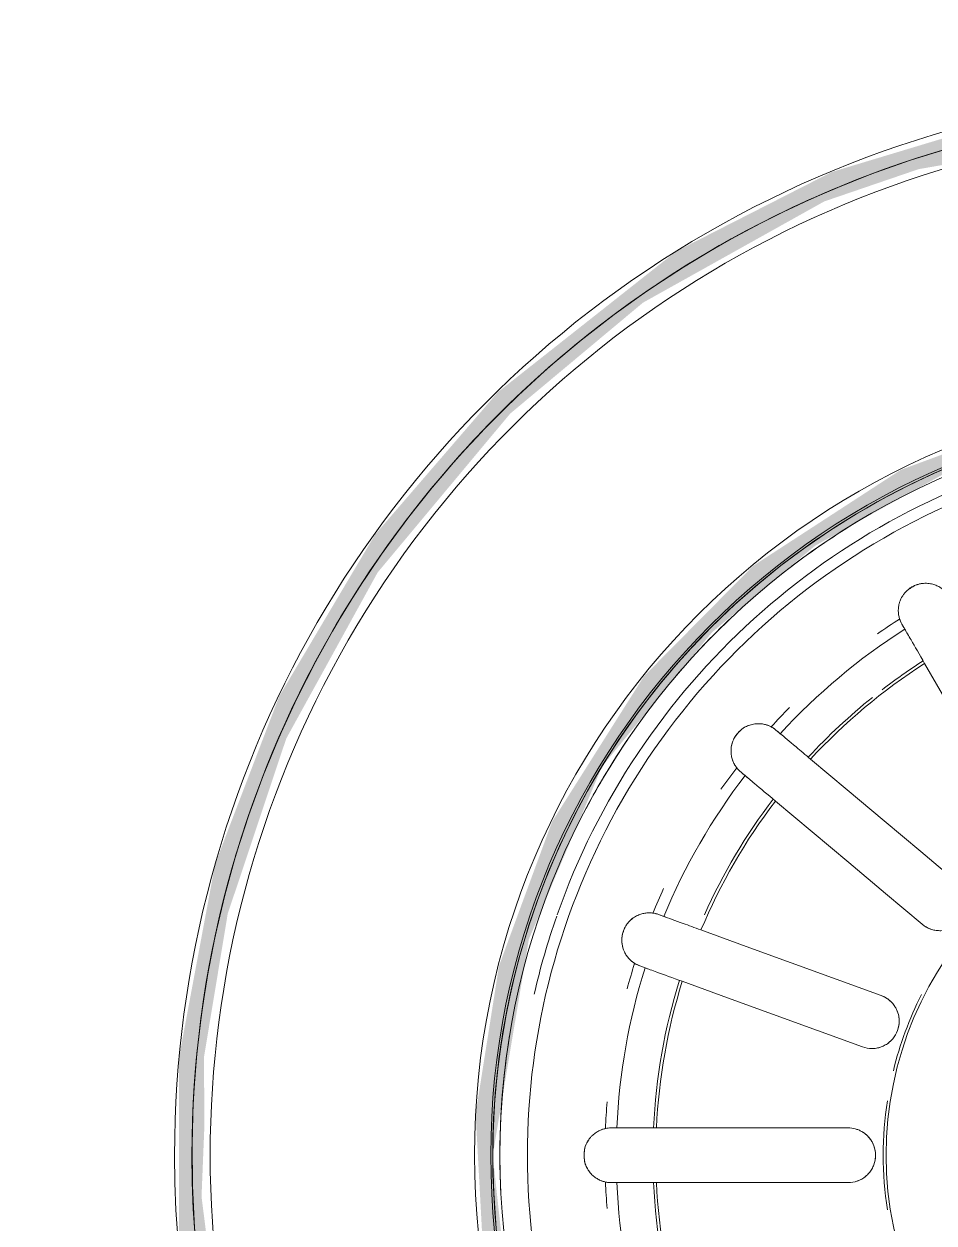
# Model space of a CAD drawing. Header units: millimetres. Extents: x -11245 to 9283, y -22520 to -3800.
# Drawn here: x -7603.3 to -7553.4, y -14971.4 to -14905.7 of the extents above; entities that cross this region are included whole.
import ezdxf

# ---------------------------------------------------------------- set-up
doc = ezdxf.new("R2010")
doc.units = ezdxf.units.MM
for name, color, linetype, lineweight in [('A-FLOR-PATT', 8, 'Continuous', 25), ('A-GENM', 13, 'Continuous', 9), ('G-IMPT', 8, 'Continuous', 9)]:
    doc.layers.add(name, color=color, linetype=linetype, lineweight=lineweight)

# ---------------------------------------------------------------- blocks, each defined once
blk = doc.blocks.new('CRT_MGN_COZ_Fogão a lenha completo - CRT_MGN_COZ_Fogão a lenha completo-5005769-PAGINAÇÃO DE PISO TÉRREO')
at = {"layer": 'G-IMPT', "flags": 128}
for points in [[(2977.186, -42.11), (2976.506, -39.912), (2975.739, -37.744), (2974.886, -35.608), (2973.948, -33.508), (2972.927, -31.448), (2971.825, -29.429), (2970.642, -27.457), (2969.382, -25.533), (2968.046, -23.661), (2966.635, -21.844), (2965.154, -20.085), (2963.603, -18.387), (2961.986, -16.752), (2960.304, -15.183), (2958.561, -13.683), (2956.76, -12.253), (2954.902, -10.896), (2952.992, -9.615), (2951.033, -8.412), (2949.026, -7.287), (2946.977, -6.244), (2944.887, -5.284), (2942.761, -4.408), (2940.601, -3.617), (2938.411, -2.914), (2936.195, -2.299), (2933.956, -1.773), (2931.698, -1.337), (2929.424, -0.991), (2927.139, -0.737), (2924.845, -0.574), (2922.546, -0.503), (2920.246, -0.525), (2917.949, -0.638)], [(2918.207, -17.169), (2919.843, -17.053), (2921.482, -17.002), (2923.122, -17.017), (2924.76, -17.098), (2926.393, -17.244), (2928.02, -17.456), (2929.636, -17.732), (2931.24, -18.072), (2932.83, -18.477), (2934.401, -18.944), (2935.953, -19.475), (2937.483, -20.066), (2938.987, -20.719), (2940.464, -21.431), (2941.912, -22.202), (2943.327, -23.029), (2944.709, -23.913), (2946.054, -24.852), (2947.36, -25.843), (2948.625, -26.886), (2949.848, -27.979), (2951.026, -29.119), (2952.158, -30.306), (2953.241, -31.537), (2954.275, -32.811), (2955.256, -34.124), (2956.184, -35.476), (2957.057, -36.864), (2957.875, -38.286), (2958.634, -39.74), (2959.335, -41.222)], [(2920.425, -23.5), (2920.425, -23.655), (2920.425, -23.809)], [(2923.425, -23.809), (2923.425, -23.655), (2923.425, -23.5)], [(2932.209, -25.358), (2932.262, -25.213), (2932.315, -25.068)], [(2920.425, -36.5), (2920.425, -33.87), (2920.425, -31.24), (2920.425, -28.61), (2920.425, -25.981)], [(2923.425, -25.981), (2923.425, -28.61), (2923.425, -31.24), (2923.425, -33.87), (2923.425, -36.5)], [(2935.134, -26.094), (2935.081, -26.239), (2935.028, -26.384)], [(2927.869, -37.284), (2928.768, -34.812), (2929.668, -32.341), (2930.567, -29.87), (2931.467, -27.399)], [(2934.286, -28.425), (2933.386, -30.896), (2932.487, -33.367), (2931.587, -35.838), (2930.688, -38.31)], [(2942.753, -30.844), (2942.853, -30.726), (2942.952, -30.607)], [(2934.596, -40.566), (2936.286, -38.551), (2937.977, -36.537), (2939.667, -34.522), (2941.358, -32.508)], [(2945.25, -32.536), (2945.151, -32.654), (2945.051, -32.773)], [(2943.656, -34.436), (2941.965, -36.45), (2940.275, -38.465), (2938.584, -40.48), (2936.894, -42.494)], [(2950.785, -39.606), (2950.919, -39.528), (2951.053, -39.451)], [(2939.795, -45.951), (2942.072, -44.636), (2944.35, -43.321), (2946.627, -42.006), (2948.905, -40.691)]]:
    blk.add_lwpolyline(points, dxfattribs=at)
at = {"layer": 'G-IMPT'}
for radius, start, end in [(58.454, 90, 270), (58.454, 270, 90), (57.5, 90, 270), (57.5, 360, 180), (57.5, 270, 90), (56.5, 360, 180), (42, 0, 180), (41.108, 0, 180), (41, 90, 180), (41, 90, 270), (41, 270, 90), (41, 0, 90), (40.608, 0, 180), (40.608, 80.68966, 93.10345), (39.099, 360, 180), (39.72, 70.71429, 77.14286), (39.72, 13.77884, 70.60937), (40.608, 55.86207, 62.06897), (34.845, 92.41258, 94.81865), (34.845, 85.18109, 87.58742), (34.223, 92.51205, 107.48795), (34.223, 72.51205, 87.48795), (34.845, 72.41258, 74.81865), (32.216, 92.66873, 107.33127), (32.054, 92.68216, 107.31784), (32.216, 72.66873, 87.33127), (32.054, 72.68216, 87.31784), (34.845, 65.18109, 67.58742), (34.223, 52.51205, 67.48795), (40.608, 43.44828, 49.65517), (32.054, 52.68216, 67.31784), (32.216, 52.66873, 65.81864), (34.845, 52.41258, 54.81865), (34.223, 32.51205, 47.48795), (34.845, 45.18109, 47.58742), (40.608, 31.03448, 37.24138), (32.054, 32.68216, 47.31784), (32.216, 38.76165, 47.33127), (34.845, 32.41258, 34.81865), (19.418, 0, 180), (19.579, 81.22487, 98.77513), (32.216, 32.66873, 37.55624), (19.579, 63.24426, 76.29568)]:
    blk.add_arc((2921.925, -58), radius, start, end, dxfattribs=at)
for points, knots in [([(2923.425, -23.5), (2923.426, -23.369), (2923.399, -23.174), (2923.323, -22.946), (2923.263, -22.816), (2923.208, -22.721), (2923.145, -22.626), (2923.075, -22.53), (2922.986, -22.43), (2922.884, -22.345), (2922.764, -22.258), (2922.643, -22.178), (2922.494, -22.103), (2922.333, -22.051), (2922.141, -22.024), (2921.924, -22.014), (2921.706, -22.024), (2921.515, -22.052), (2921.354, -22.104), (2921.206, -22.179), (2921.074, -22.266), (2920.957, -22.352), (2920.857, -22.438), (2920.775, -22.531), (2920.705, -22.626), (2920.642, -22.721), (2920.587, -22.816), (2920.527, -22.946), (2920.451, -23.174), (2920.424, -23.369), (2920.425, -23.5)], [-1, -1, -1, -1, -0.888889, -0.833333, -0.805556, -0.777778, -0.75, -0.722222, -0.694444, -0.659722, -0.638889, -0.611111, -0.583333, -0.555556, -0.527778, -0.5, -0.472222, -0.444444, -0.416667, -0.388889, -0.361111, -0.333333, -0.305556, -0.277778, -0.25, -0.222222, -0.194444, -0.166667, -0.111111, 0, 0, 0, 0]), ([(2920.425, -23.809), (2920.425, -23.986), (2920.425, -24.566), (2920.425, -25.423), (2920.425, -25.981)], [0, 0, 0, 0, 0.4, 1, 1, 1, 1]), ([(2923.425, -25.981), (2923.425, -25.609), (2923.425, -24.73), (2923.425, -24.074), (2923.425, -23.809)], [0, 0, 0, 0, 0.4, 1, 1, 1, 1]), ([(2932.315, -25.068), (2932.337, -25.008), (2932.389, -24.889), (2932.476, -24.744), (2932.559, -24.635), (2932.626, -24.557), (2932.701, -24.482), (2932.785, -24.409), (2932.877, -24.341), (2932.975, -24.28), (2933.093, -24.218), (2933.219, -24.166), (2933.359, -24.124), (2933.497, -24.095), (2933.661, -24.079), (2933.834, -24.081), (2934.03, -24.107), (2934.238, -24.166), (2934.436, -24.254), (2934.603, -24.36), (2934.737, -24.47), (2934.853, -24.588), (2934.949, -24.709), (2935.027, -24.832), (2935.089, -24.952), (2935.135, -25.066), (2935.171, -25.176), (2935.197, -25.287), (2935.215, -25.397), (2935.224, -25.503), (2935.226, -25.606), (2935.219, -25.743), (2935.193, -25.909), (2935.156, -26.034), (2935.134, -26.094)], [-1, -1, -1, -1, -0.944444, -0.888889, -0.861111, -0.833333, -0.805556, -0.777778, -0.75, -0.722222, -0.694444, -0.659722, -0.638889, -0.611111, -0.583333, -0.555556, -0.527778, -0.5, -0.472222, -0.444444, -0.416667, -0.388889, -0.361111, -0.333333, -0.305556, -0.277778, -0.25, -0.222222, -0.194444, -0.166667, -0.138889, -0.111111, -0.055556, 0, 0, 0, 0]), ([(2931.467, -27.399), (2931.657, -26.875), (2931.95, -26.069), (2932.149, -25.524), (2932.209, -25.358)], [-1, -1, -1, -1, -0.4, 0, 0, 0, 0]), ([(2935.028, -26.384), (2934.938, -26.633), (2934.714, -27.25), (2934.413, -28.075), (2934.286, -28.425)], [-1, -1, -1, -1, -0.4, 0, 0, 0, 0]), ([(2942.952, -30.607), (2942.993, -30.558), (2943.083, -30.464), (2943.214, -30.359), (2943.329, -30.284), (2943.419, -30.234), (2943.515, -30.189), (2943.619, -30.15), (2943.728, -30.117), (2943.842, -30.092), (2943.973, -30.075), (2944.11, -30.069), (2944.256, -30.078), (2944.395, -30.098), (2944.555, -30.138), (2944.717, -30.2), (2944.892, -30.291), (2945.068, -30.417), (2945.223, -30.569), (2945.344, -30.725), (2945.433, -30.874), (2945.501, -31.025), (2945.549, -31.171), (2945.581, -31.314), (2945.598, -31.447), (2945.603, -31.57), (2945.598, -31.686), (2945.585, -31.799), (2945.564, -31.909), (2945.537, -32.011), (2945.503, -32.109), (2945.45, -32.235), (2945.368, -32.382), (2945.291, -32.487), (2945.25, -32.536)], [-1, -1, -1, -1, -0.944444, -0.888889, -0.861111, -0.833333, -0.805556, -0.777778, -0.75, -0.722222, -0.694444, -0.659722, -0.638889, -0.611111, -0.583333, -0.555556, -0.527778, -0.5, -0.472222, -0.444444, -0.416667, -0.388889, -0.361111, -0.333333, -0.305556, -0.277778, -0.25, -0.222222, -0.194444, -0.166667, -0.138889, -0.111111, -0.055556, 0, 0, 0, 0]), ([(2943.179, -30.388), (2943.222, -30.354), (2943.313, -30.29), (2943.44, -30.223), (2943.549, -30.176), (2943.634, -30.144), (2943.723, -30.117), (2943.787, -30.104), (2943.819, -30.098)], [-1, -1, -1, -1, -0.9444444, -0.8888889, -0.8611111, -0.8333333, -0.8055556, -0.7777778, -0.7777778, -0.7777778, -0.7777778]), ([(2941.358, -32.508), (2941.716, -32.081), (2942.267, -31.424), (2942.64, -30.98), (2942.753, -30.844)], [-1, -1, -1, -1, -0.4, 0, 0, 0, 0]), ([(2945.051, -32.773), (2944.881, -32.975), (2944.46, -33.478), (2943.895, -34.151), (2943.656, -34.436)], [-1, -1, -1, -1, -0.4, 0, 0, 0, 0]), ([(2923.425, -36.5), (2923.425, -36.629), (2923.4, -36.823), (2923.317, -37.069), (2923.232, -37.244), (2923.125, -37.407), (2922.954, -37.605), (2922.658, -37.836), (2922.195, -38.008), (2921.655, -38.008), (2921.234, -37.852), (2920.948, -37.648), (2920.764, -37.461), (2920.615, -37.246), (2920.47, -36.931), (2920.425, -36.672), (2920.425, -36.5)], [-1, -1, -1, -1, -0.916667, -0.875, -0.833333, -0.791667, -0.75, -0.666667, -0.555556, -0.444444, -0.333333, -0.277778, -0.222222, -0.166667, -0.111111, 0, 0, 0, 0]), ([(2923.288, -37.126), (2923.242, -37.224), (2923.157, -37.368), (2923.019, -37.53), (2922.898, -37.644), (2922.766, -37.745), (2922.629, -37.828), (2922.477, -37.897), (2922.316, -37.951), (2922.158, -37.985), (2921.993, -38.001), (2921.823, -37.999), (2921.628, -37.976), (2921.403, -37.913), (2921.162, -37.801), (2920.949, -37.647), (2920.701, -37.399), (2920.571, -37.168), (2920.513, -37.007)], [-0.8611111, -0.8611111, -0.8611111, -0.8611111, -0.7916667, -0.7569444, -0.7222222, -0.6875, -0.6527778, -0.6180556, -0.5833333, -0.5486111, -0.5138889, -0.4791667, -0.4444444, -0.3888889, -0.3333333, -0.2777778, -0.2222222, -0.1111111, -0.1111111, -0.1111111, -0.1111111]), ([(2930.688, -38.31), (2930.644, -38.431), (2930.554, -38.604), (2930.392, -38.808), (2930.252, -38.943), (2930.096, -39.06), (2929.867, -39.187), (2929.51, -39.303), (2929.017, -39.306), (2928.509, -39.121), (2928.167, -38.831), (2927.968, -38.541), (2927.858, -38.303), (2927.792, -38.05), (2927.764, -37.704), (2927.81, -37.445), (2927.869, -37.284)], [-1, -1, -1, -1, -0.916667, -0.875, -0.833333, -0.791667, -0.75, -0.666667, -0.555556, -0.444444, -0.333333, -0.277778, -0.222222, -0.166667, -0.111111, 0, 0, 0, 0]), ([(2930.688, -38.31), (2930.611, -38.52), (2930.44, -38.786), (2930.139, -39.034), (2929.954, -39.139), (2929.802, -39.205), (2929.643, -39.255), (2929.485, -39.285), (2929.319, -39.298), (2929.15, -39.294), (2928.989, -39.272), (2928.829, -39.23), (2928.67, -39.17), (2928.494, -39.082), (2928.305, -38.946), (2928.117, -38.759), (2927.969, -38.541), (2927.821, -38.223), (2927.778, -37.961), (2927.778, -37.79)], [-1, -1, -1, -1, -0.8611111, -0.7916667, -0.7569444, -0.7222222, -0.6875, -0.6527778, -0.6180556, -0.5833333, -0.5486111, -0.5138889, -0.4791667, -0.4444444, -0.3888889, -0.3333333, -0.2777778, -0.2222222, -0.1111111, -0.1111111, -0.1111111, -0.1111111]), ([(2951.053, -39.451), (2951.108, -39.419), (2951.224, -39.361), (2951.384, -39.307), (2951.517, -39.276), (2951.619, -39.26), (2951.725, -39.251), (2951.836, -39.249), (2951.95, -39.256), (2952.065, -39.272), (2952.195, -39.3), (2952.325, -39.341), (2952.459, -39.399), (2952.583, -39.466), (2952.719, -39.558), (2952.851, -39.672), (2952.984, -39.817), (2953.106, -39.996), (2953.2, -40.191), (2953.26, -40.379), (2953.293, -40.55), (2953.305, -40.715), (2953.301, -40.869), (2953.282, -41.014), (2953.252, -41.145), (2953.214, -41.262), (2953.171, -41.369), (2953.12, -41.472), (2953.062, -41.567), (2953.001, -41.654), (2952.936, -41.734), (2952.843, -41.834), (2952.716, -41.945), (2952.608, -42.017), (2952.553, -42.049)], [-1, -1, -1, -1, -0.944444, -0.888889, -0.861111, -0.833333, -0.805556, -0.777778, -0.75, -0.722222, -0.694444, -0.659722, -0.638889, -0.611111, -0.583333, -0.555556, -0.527778, -0.5, -0.472222, -0.444444, -0.416667, -0.388889, -0.361111, -0.333333, -0.305556, -0.277778, -0.25, -0.222222, -0.194444, -0.166667, -0.138889, -0.111111, -0.055556, 0, 0, 0, 0]), ([(2948.905, -40.691), (2949.387, -40.413), (2950.13, -39.984), (2950.632, -39.694), (2950.785, -39.606)], [-1, -1, -1, -1, -0.4, 0, 0, 0, 0]), ([(2936.894, -42.494), (2936.811, -42.593), (2936.667, -42.725), (2936.446, -42.861), (2936.268, -42.94), (2936.081, -42.996), (2935.822, -43.038), (2935.447, -43.025), (2934.983, -42.859), (2934.569, -42.512), (2934.347, -42.122), (2934.258, -41.782), (2934.237, -41.52), (2934.262, -41.26), (2934.353, -40.925), (2934.485, -40.698), (2934.596, -40.566)], [-1, -1, -1, -1, -0.916667, -0.875, -0.833333, -0.791667, -0.75, -0.666667, -0.555556, -0.444444, -0.333333, -0.277778, -0.222222, -0.166667, -0.111111, 0, 0, 0, 0])]:
    blk.add_open_spline(points, degree=3, knots=knots, dxfattribs=at)
for points in [[(2921.08, -22.26), (2921.115, -22.238), (2921.188, -22.195), (2921.31, -22.13), (2921.443, -22.074), (2921.585, -22.035), (2921.746, -22.015), (2921.926, -22.008), (2922.106, -22.015), (2922.267, -22.036), (2922.408, -22.074), (2922.542, -22.13), (2922.663, -22.195), (2922.736, -22.239), (2922.77, -22.261)], [(2920.458, -23.186), (2920.469, -23.132), (2920.497, -23.025), (2920.541, -22.919), (2920.566, -22.866)], [(2923.284, -22.866), (2923.309, -22.919), (2923.353, -23.025), (2923.381, -23.132), (2923.392, -23.186)], [(2920.425, -23.5), (2920.425, -23.442), (2920.432, -23.331), (2920.448, -23.232), (2920.458, -23.186)], [(2920.425, -23.969), (2920.425, -23.798), (2920.425, -23.641), (2920.425, -23.5)], [(2923.392, -23.186), (2923.402, -23.232), (2923.418, -23.331), (2923.425, -23.442), (2923.425, -23.5)], [(2923.425, -23.5), (2923.425, -23.641), (2923.425, -23.798), (2923.425, -23.969)], [(2933.355, -24.127), (2933.395, -24.118), (2933.479, -24.102), (2933.615, -24.082), (2933.76, -24.076), (2933.906, -24.088), (2934.065, -24.124), (2934.236, -24.179), (2934.402, -24.247), (2934.547, -24.322), (2934.666, -24.406), (2934.773, -24.504), (2934.865, -24.607), (2934.918, -24.673), (2934.943, -24.705)], [(2932.454, -24.784), (2932.429, -24.824), (2932.38, -24.911), (2932.335, -25.013), (2932.315, -25.068)], [(2932.454, -24.784), (2932.482, -24.737), (2932.546, -24.646), (2932.623, -24.561), (2932.664, -24.52)], [(2932.315, -25.068), (2932.267, -25.2), (2932.213, -25.348), (2932.155, -25.508)], [(2935.219, -25.45), (2935.224, -25.508), (2935.229, -25.623), (2935.219, -25.733), (2935.21, -25.787)], [(2934.974, -26.534), (2935.032, -26.374), (2935.086, -26.226), (2935.134, -26.094)], [(2935.134, -26.094), (2935.154, -26.039), (2935.186, -25.932), (2935.204, -25.834), (2935.21, -25.787)], [(2944.251, -30.079), (2944.291, -30.084), (2944.376, -30.098), (2944.511, -30.126), (2944.649, -30.169), (2944.782, -30.231), (2944.919, -30.319), (2945.061, -30.429), (2945.194, -30.55), (2945.268, -30.63), (2945.3, -30.67)], [(2942.952, -30.607), (2942.861, -30.715), (2942.76, -30.836), (2942.651, -30.967)], [(2943.179, -30.388), (2943.142, -30.417), (2943.066, -30.482), (2942.99, -30.563), (2942.952, -30.607)], [(2945.385, -30.791), (2945.41, -30.833), (2945.454, -30.919), (2945.505, -31.046), (2945.533, -31.127), (2945.545, -31.166)], [(2945.55, -31.96), (2945.535, -32.016), (2945.5, -32.125), (2945.453, -32.226), (2945.427, -32.274)], [(2944.949, -32.895), (2945.059, -32.764), (2945.16, -32.644), (2945.25, -32.536)], [(2945.25, -32.536), (2945.288, -32.491), (2945.354, -32.401), (2945.405, -32.315), (2945.427, -32.274)], [(2951.053, -39.451), (2950.931, -39.521), (2950.795, -39.6), (2950.647, -39.685)], [(2951.341, -39.323), (2951.297, -39.337), (2951.203, -39.372), (2951.103, -39.422), (2951.053, -39.451)], [(2951.341, -39.323), (2951.393, -39.305), (2951.501, -39.276), (2951.614, -39.26), (2951.673, -39.256)], [(2952.9, -39.727), (2952.934, -39.766), (2952.999, -39.853), (2953.096, -40.005), (2953.179, -40.164), (2953.221, -40.264), (2953.238, -40.313)], [(2934.338, -41.011), (2934.396, -40.85), (2934.481, -40.703), (2934.596, -40.566)]]:
    blk.add_open_spline(points, degree=3, dxfattribs=at)
blk = doc.blocks.new('CRT_MGN_COZ_Fogão a lenha completo - CRT_MGN_COZ_Fogão a lenha completo-V26-PAGINAÇÃO DE PISO TÉRREO')
at = {"layer": 'G-IMPT', "flags": 128}
for points in [[(2977.186, -42.11), (2976.506, -39.912), (2975.739, -37.744), (2974.886, -35.608), (2973.948, -33.508), (2972.927, -31.448), (2971.825, -29.429), (2970.642, -27.457), (2969.382, -25.533), (2968.046, -23.661), (2966.635, -21.844), (2965.154, -20.085), (2963.603, -18.387), (2961.986, -16.752), (2960.304, -15.183), (2958.561, -13.683), (2956.76, -12.253), (2954.902, -10.896), (2952.992, -9.615), (2951.033, -8.412), (2949.026, -7.287), (2946.977, -6.244), (2944.887, -5.284), (2942.761, -4.408), (2940.601, -3.617), (2938.411, -2.914), (2936.195, -2.299), (2933.956, -1.773), (2931.698, -1.337), (2929.424, -0.991), (2927.139, -0.737), (2924.845, -0.574), (2922.546, -0.503), (2920.246, -0.525), (2917.949, -0.638)], [(2918.207, -17.169), (2919.843, -17.053), (2921.482, -17.002), (2923.122, -17.017), (2924.76, -17.098), (2926.393, -17.244), (2928.02, -17.456), (2929.636, -17.732), (2931.24, -18.072), (2932.83, -18.477), (2934.401, -18.944), (2935.953, -19.475), (2937.483, -20.066), (2938.987, -20.719), (2940.464, -21.431), (2941.912, -22.202), (2943.327, -23.029), (2944.709, -23.913), (2946.054, -24.852), (2947.36, -25.843), (2948.625, -26.886), (2949.848, -27.979), (2951.026, -29.119), (2952.158, -30.306), (2953.241, -31.537), (2954.275, -32.811), (2955.256, -34.124), (2956.184, -35.476), (2957.057, -36.864), (2957.875, -38.286), (2958.634, -39.74), (2959.335, -41.222)], [(2920.425, -23.5), (2920.425, -23.655), (2920.425, -23.809)], [(2923.425, -23.809), (2923.425, -23.655), (2923.425, -23.5)], [(2932.209, -25.358), (2932.262, -25.213), (2932.315, -25.068)], [(2920.425, -36.5), (2920.425, -33.87), (2920.425, -31.24), (2920.425, -28.61), (2920.425, -25.981)], [(2923.425, -25.981), (2923.425, -28.61), (2923.425, -31.24), (2923.425, -33.87), (2923.425, -36.5)], [(2935.134, -26.094), (2935.081, -26.239), (2935.028, -26.384)], [(2927.869, -37.284), (2928.768, -34.812), (2929.668, -32.341), (2930.567, -29.87), (2931.467, -27.399)], [(2934.286, -28.425), (2933.386, -30.896), (2932.487, -33.367), (2931.587, -35.838), (2930.688, -38.31)], [(2942.753, -30.844), (2942.853, -30.726), (2942.952, -30.607)], [(2934.596, -40.566), (2936.286, -38.551), (2937.977, -36.537), (2939.667, -34.522), (2941.358, -32.508)], [(2945.25, -32.536), (2945.151, -32.654), (2945.051, -32.773)], [(2943.656, -34.436), (2941.965, -36.45), (2940.275, -38.465), (2938.584, -40.48), (2936.894, -42.494)], [(2950.785, -39.606), (2950.919, -39.528), (2951.053, -39.451)], [(2939.795, -45.951), (2942.072, -44.636), (2944.35, -43.321), (2946.627, -42.006), (2948.905, -40.691)]]:
    blk.add_lwpolyline(points, dxfattribs=at)
at = {"layer": 'G-IMPT'}
for radius, start, end in [(58.454, 90, 270), (58.454, 270, 90), (57.5, 90, 270), (57.5, 360, 180), (57.5, 270, 90), (56.5, 360, 180), (42, 0, 180), (41.108, 0, 180), (41, 90, 180), (41, 90, 270), (41, 270, 90), (41, 0, 90), (40.608, 0, 180), (40.608, 80.68966, 93.10345), (39.099, 360, 180), (39.72, 70.71429, 77.14286), (39.72, 13.77884, 70.60937), (40.608, 55.86207, 62.06897), (34.845, 92.41258, 94.81865), (34.845, 85.18109, 87.58742), (34.223, 92.51205, 107.48795), (34.223, 72.51205, 87.48795), (34.845, 72.41258, 74.81865), (32.216, 92.66873, 107.33127), (32.054, 92.68216, 107.31784), (32.216, 72.66873, 87.33127), (32.054, 72.68216, 87.31784), (34.845, 65.18109, 67.58742), (34.223, 52.51205, 67.48795), (40.608, 43.44828, 49.65517), (32.054, 52.68216, 67.31784), (32.216, 52.66873, 65.81864), (34.845, 52.41258, 54.81865), (34.223, 32.51205, 47.48795), (34.845, 45.18109, 47.58742), (40.608, 31.03448, 37.24138), (32.054, 32.68216, 47.31784), (32.216, 38.76165, 47.33127), (34.845, 32.41258, 34.81865), (19.418, 0, 180), (19.579, 81.22487, 98.77513), (32.216, 32.66873, 37.55624), (19.579, 63.24426, 76.29568)]:
    blk.add_arc((2921.925, -58), radius, start, end, dxfattribs=at)
for points, knots in [([(2923.425, -23.5), (2923.426, -23.369), (2923.399, -23.174), (2923.323, -22.946), (2923.263, -22.816), (2923.208, -22.721), (2923.145, -22.626), (2923.075, -22.53), (2922.986, -22.43), (2922.884, -22.345), (2922.764, -22.258), (2922.643, -22.178), (2922.494, -22.103), (2922.333, -22.051), (2922.141, -22.024), (2921.924, -22.014), (2921.706, -22.024), (2921.515, -22.052), (2921.354, -22.104), (2921.206, -22.179), (2921.074, -22.266), (2920.957, -22.352), (2920.857, -22.438), (2920.775, -22.531), (2920.705, -22.626), (2920.642, -22.721), (2920.587, -22.816), (2920.527, -22.946), (2920.451, -23.174), (2920.424, -23.369), (2920.425, -23.5)], [-1, -1, -1, -1, -0.888889, -0.833333, -0.805556, -0.777778, -0.75, -0.722222, -0.694444, -0.659722, -0.638889, -0.611111, -0.583333, -0.555556, -0.527778, -0.5, -0.472222, -0.444444, -0.416667, -0.388889, -0.361111, -0.333333, -0.305556, -0.277778, -0.25, -0.222222, -0.194444, -0.166667, -0.111111, 0, 0, 0, 0]), ([(2920.425, -23.809), (2920.425, -23.986), (2920.425, -24.566), (2920.425, -25.423), (2920.425, -25.981)], [0, 0, 0, 0, 0.4, 1, 1, 1, 1]), ([(2923.425, -25.981), (2923.425, -25.609), (2923.425, -24.73), (2923.425, -24.074), (2923.425, -23.809)], [0, 0, 0, 0, 0.4, 1, 1, 1, 1]), ([(2932.315, -25.068), (2932.337, -25.008), (2932.389, -24.889), (2932.476, -24.744), (2932.559, -24.635), (2932.626, -24.557), (2932.701, -24.482), (2932.785, -24.409), (2932.877, -24.341), (2932.975, -24.28), (2933.093, -24.218), (2933.219, -24.166), (2933.359, -24.124), (2933.497, -24.095), (2933.661, -24.079), (2933.834, -24.081), (2934.03, -24.107), (2934.238, -24.166), (2934.436, -24.254), (2934.603, -24.36), (2934.737, -24.47), (2934.853, -24.588), (2934.949, -24.709), (2935.027, -24.832), (2935.089, -24.952), (2935.135, -25.066), (2935.171, -25.176), (2935.197, -25.287), (2935.215, -25.397), (2935.224, -25.503), (2935.226, -25.606), (2935.219, -25.743), (2935.193, -25.909), (2935.156, -26.034), (2935.134, -26.094)], [-1, -1, -1, -1, -0.944444, -0.888889, -0.861111, -0.833333, -0.805556, -0.777778, -0.75, -0.722222, -0.694444, -0.659722, -0.638889, -0.611111, -0.583333, -0.555556, -0.527778, -0.5, -0.472222, -0.444444, -0.416667, -0.388889, -0.361111, -0.333333, -0.305556, -0.277778, -0.25, -0.222222, -0.194444, -0.166667, -0.138889, -0.111111, -0.055556, 0, 0, 0, 0]), ([(2931.467, -27.399), (2931.657, -26.875), (2931.95, -26.069), (2932.149, -25.524), (2932.209, -25.358)], [-1, -1, -1, -1, -0.4, 0, 0, 0, 0]), ([(2935.028, -26.384), (2934.938, -26.633), (2934.714, -27.25), (2934.413, -28.075), (2934.286, -28.425)], [-1, -1, -1, -1, -0.4, 0, 0, 0, 0]), ([(2942.952, -30.607), (2942.993, -30.558), (2943.083, -30.464), (2943.214, -30.359), (2943.329, -30.284), (2943.419, -30.234), (2943.515, -30.189), (2943.619, -30.15), (2943.728, -30.117), (2943.842, -30.092), (2943.973, -30.075), (2944.11, -30.069), (2944.256, -30.078), (2944.395, -30.098), (2944.555, -30.138), (2944.717, -30.2), (2944.892, -30.291), (2945.068, -30.417), (2945.223, -30.569), (2945.344, -30.725), (2945.433, -30.874), (2945.501, -31.025), (2945.549, -31.171), (2945.581, -31.314), (2945.598, -31.447), (2945.603, -31.57), (2945.598, -31.686), (2945.585, -31.799), (2945.564, -31.909), (2945.537, -32.011), (2945.503, -32.109), (2945.45, -32.235), (2945.368, -32.382), (2945.291, -32.487), (2945.25, -32.536)], [-1, -1, -1, -1, -0.944444, -0.888889, -0.861111, -0.833333, -0.805556, -0.777778, -0.75, -0.722222, -0.694444, -0.659722, -0.638889, -0.611111, -0.583333, -0.555556, -0.527778, -0.5, -0.472222, -0.444444, -0.416667, -0.388889, -0.361111, -0.333333, -0.305556, -0.277778, -0.25, -0.222222, -0.194444, -0.166667, -0.138889, -0.111111, -0.055556, 0, 0, 0, 0]), ([(2943.179, -30.388), (2943.222, -30.354), (2943.313, -30.29), (2943.44, -30.223), (2943.549, -30.176), (2943.634, -30.144), (2943.723, -30.117), (2943.787, -30.104), (2943.819, -30.098)], [-1, -1, -1, -1, -0.9444444, -0.8888889, -0.8611111, -0.8333333, -0.8055556, -0.7777778, -0.7777778, -0.7777778, -0.7777778]), ([(2941.358, -32.508), (2941.716, -32.081), (2942.267, -31.424), (2942.64, -30.98), (2942.753, -30.844)], [-1, -1, -1, -1, -0.4, 0, 0, 0, 0]), ([(2945.051, -32.773), (2944.881, -32.975), (2944.46, -33.478), (2943.895, -34.151), (2943.656, -34.436)], [-1, -1, -1, -1, -0.4, 0, 0, 0, 0]), ([(2923.425, -36.5), (2923.425, -36.629), (2923.4, -36.823), (2923.317, -37.069), (2923.232, -37.244), (2923.125, -37.407), (2922.954, -37.605), (2922.658, -37.836), (2922.195, -38.008), (2921.655, -38.008), (2921.234, -37.852), (2920.948, -37.648), (2920.764, -37.461), (2920.615, -37.246), (2920.47, -36.931), (2920.425, -36.672), (2920.425, -36.5)], [-1, -1, -1, -1, -0.916667, -0.875, -0.833333, -0.791667, -0.75, -0.666667, -0.555556, -0.444444, -0.333333, -0.277778, -0.222222, -0.166667, -0.111111, 0, 0, 0, 0]), ([(2923.288, -37.126), (2923.242, -37.224), (2923.157, -37.368), (2923.019, -37.53), (2922.898, -37.644), (2922.766, -37.745), (2922.629, -37.828), (2922.477, -37.897), (2922.316, -37.951), (2922.158, -37.985), (2921.993, -38.001), (2921.823, -37.999), (2921.628, -37.976), (2921.403, -37.913), (2921.162, -37.801), (2920.949, -37.647), (2920.701, -37.399), (2920.571, -37.168), (2920.513, -37.007)], [-0.8611111, -0.8611111, -0.8611111, -0.8611111, -0.7916667, -0.7569444, -0.7222222, -0.6875, -0.6527778, -0.6180556, -0.5833333, -0.5486111, -0.5138889, -0.4791667, -0.4444444, -0.3888889, -0.3333333, -0.2777778, -0.2222222, -0.1111111, -0.1111111, -0.1111111, -0.1111111]), ([(2930.688, -38.31), (2930.644, -38.431), (2930.554, -38.604), (2930.392, -38.808), (2930.252, -38.943), (2930.096, -39.06), (2929.867, -39.187), (2929.51, -39.303), (2929.017, -39.306), (2928.509, -39.121), (2928.167, -38.831), (2927.968, -38.541), (2927.858, -38.303), (2927.792, -38.05), (2927.764, -37.704), (2927.81, -37.445), (2927.869, -37.284)], [-1, -1, -1, -1, -0.916667, -0.875, -0.833333, -0.791667, -0.75, -0.666667, -0.555556, -0.444444, -0.333333, -0.277778, -0.222222, -0.166667, -0.111111, 0, 0, 0, 0]), ([(2930.688, -38.31), (2930.611, -38.52), (2930.44, -38.786), (2930.139, -39.034), (2929.954, -39.139), (2929.802, -39.205), (2929.643, -39.255), (2929.485, -39.285), (2929.319, -39.298), (2929.15, -39.294), (2928.989, -39.272), (2928.829, -39.23), (2928.67, -39.17), (2928.494, -39.082), (2928.305, -38.946), (2928.117, -38.759), (2927.969, -38.541), (2927.821, -38.223), (2927.778, -37.961), (2927.778, -37.79)], [-1, -1, -1, -1, -0.8611111, -0.7916667, -0.7569444, -0.7222222, -0.6875, -0.6527778, -0.6180556, -0.5833333, -0.5486111, -0.5138889, -0.4791667, -0.4444444, -0.3888889, -0.3333333, -0.2777778, -0.2222222, -0.1111111, -0.1111111, -0.1111111, -0.1111111]), ([(2951.053, -39.451), (2951.108, -39.419), (2951.224, -39.361), (2951.384, -39.307), (2951.517, -39.276), (2951.619, -39.26), (2951.725, -39.251), (2951.836, -39.249), (2951.95, -39.256), (2952.065, -39.272), (2952.195, -39.3), (2952.325, -39.341), (2952.459, -39.399), (2952.583, -39.466), (2952.719, -39.558), (2952.851, -39.672), (2952.984, -39.817), (2953.106, -39.996), (2953.2, -40.191), (2953.26, -40.379), (2953.293, -40.55), (2953.305, -40.715), (2953.301, -40.869), (2953.282, -41.014), (2953.252, -41.145), (2953.214, -41.262), (2953.171, -41.369), (2953.12, -41.472), (2953.062, -41.567), (2953.001, -41.654), (2952.936, -41.734), (2952.843, -41.834), (2952.716, -41.945), (2952.608, -42.017), (2952.553, -42.049)], [-1, -1, -1, -1, -0.944444, -0.888889, -0.861111, -0.833333, -0.805556, -0.777778, -0.75, -0.722222, -0.694444, -0.659722, -0.638889, -0.611111, -0.583333, -0.555556, -0.527778, -0.5, -0.472222, -0.444444, -0.416667, -0.388889, -0.361111, -0.333333, -0.305556, -0.277778, -0.25, -0.222222, -0.194444, -0.166667, -0.138889, -0.111111, -0.055556, 0, 0, 0, 0]), ([(2948.905, -40.691), (2949.387, -40.413), (2950.13, -39.984), (2950.632, -39.694), (2950.785, -39.606)], [-1, -1, -1, -1, -0.4, 0, 0, 0, 0]), ([(2936.894, -42.494), (2936.811, -42.593), (2936.667, -42.725), (2936.446, -42.861), (2936.268, -42.94), (2936.081, -42.996), (2935.822, -43.038), (2935.447, -43.025), (2934.983, -42.859), (2934.569, -42.512), (2934.347, -42.122), (2934.258, -41.782), (2934.237, -41.52), (2934.262, -41.26), (2934.353, -40.925), (2934.485, -40.698), (2934.596, -40.566)], [-1, -1, -1, -1, -0.916667, -0.875, -0.833333, -0.791667, -0.75, -0.666667, -0.555556, -0.444444, -0.333333, -0.277778, -0.222222, -0.166667, -0.111111, 0, 0, 0, 0])]:
    blk.add_open_spline(points, degree=3, knots=knots, dxfattribs=at)
for points in [[(2921.08, -22.26), (2921.115, -22.238), (2921.188, -22.195), (2921.31, -22.13), (2921.443, -22.074), (2921.585, -22.035), (2921.746, -22.015), (2921.926, -22.008), (2922.106, -22.015), (2922.267, -22.036), (2922.408, -22.074), (2922.542, -22.13), (2922.663, -22.195), (2922.736, -22.239), (2922.77, -22.261)], [(2920.458, -23.186), (2920.469, -23.132), (2920.497, -23.025), (2920.541, -22.919), (2920.566, -22.866)], [(2923.284, -22.866), (2923.309, -22.919), (2923.353, -23.025), (2923.381, -23.132), (2923.392, -23.186)], [(2920.425, -23.5), (2920.425, -23.442), (2920.432, -23.331), (2920.448, -23.232), (2920.458, -23.186)], [(2920.425, -23.969), (2920.425, -23.798), (2920.425, -23.641), (2920.425, -23.5)], [(2923.392, -23.186), (2923.402, -23.232), (2923.418, -23.331), (2923.425, -23.442), (2923.425, -23.5)], [(2923.425, -23.5), (2923.425, -23.641), (2923.425, -23.798), (2923.425, -23.969)], [(2933.355, -24.127), (2933.395, -24.118), (2933.479, -24.102), (2933.615, -24.082), (2933.76, -24.076), (2933.906, -24.088), (2934.065, -24.124), (2934.236, -24.179), (2934.402, -24.247), (2934.547, -24.322), (2934.666, -24.406), (2934.773, -24.504), (2934.865, -24.607), (2934.918, -24.673), (2934.943, -24.705)], [(2932.454, -24.784), (2932.429, -24.824), (2932.38, -24.911), (2932.335, -25.013), (2932.315, -25.068)], [(2932.454, -24.784), (2932.482, -24.737), (2932.546, -24.646), (2932.623, -24.561), (2932.664, -24.52)], [(2932.315, -25.068), (2932.267, -25.2), (2932.213, -25.348), (2932.155, -25.508)], [(2935.219, -25.45), (2935.224, -25.508), (2935.229, -25.623), (2935.219, -25.733), (2935.21, -25.787)], [(2934.974, -26.534), (2935.032, -26.374), (2935.086, -26.226), (2935.134, -26.094)], [(2935.134, -26.094), (2935.154, -26.039), (2935.186, -25.932), (2935.204, -25.834), (2935.21, -25.787)], [(2944.251, -30.079), (2944.291, -30.084), (2944.376, -30.098), (2944.511, -30.126), (2944.649, -30.169), (2944.782, -30.231), (2944.919, -30.319), (2945.061, -30.429), (2945.194, -30.55), (2945.268, -30.63), (2945.3, -30.67)], [(2942.952, -30.607), (2942.861, -30.715), (2942.76, -30.836), (2942.651, -30.967)], [(2943.179, -30.388), (2943.142, -30.417), (2943.066, -30.482), (2942.99, -30.563), (2942.952, -30.607)], [(2945.385, -30.791), (2945.41, -30.833), (2945.454, -30.919), (2945.505, -31.046), (2945.533, -31.127), (2945.545, -31.166)], [(2945.55, -31.96), (2945.535, -32.016), (2945.5, -32.125), (2945.453, -32.226), (2945.427, -32.274)], [(2944.949, -32.895), (2945.059, -32.764), (2945.16, -32.644), (2945.25, -32.536)], [(2945.25, -32.536), (2945.288, -32.491), (2945.354, -32.401), (2945.405, -32.315), (2945.427, -32.274)], [(2951.053, -39.451), (2950.931, -39.521), (2950.795, -39.6), (2950.647, -39.685)], [(2951.341, -39.323), (2951.297, -39.337), (2951.203, -39.372), (2951.103, -39.422), (2951.053, -39.451)], [(2951.341, -39.323), (2951.393, -39.305), (2951.501, -39.276), (2951.614, -39.26), (2951.673, -39.256)], [(2952.9, -39.727), (2952.934, -39.766), (2952.999, -39.853), (2953.096, -40.005), (2953.179, -40.164), (2953.221, -40.264), (2953.238, -40.313)], [(2934.338, -41.011), (2934.396, -40.85), (2934.481, -40.703), (2934.596, -40.566)]]:
    blk.add_open_spline(points, degree=3, dxfattribs=at)

msp = doc.modelspace()

# ---------------------------------------------------------------- hatches: boundary and pattern name
at = {"layer": 'A-FLOR-PATT', "lineweight": 9}
h = msp.add_hatch(dxfattribs=at)
h.set_pattern_fill('FP_1', color=9, style=0, pattern_type=2)
h.set_pattern_definition([(0, (0, 0), (609.6, 152.4), [25.146, -432.054, 25.146, -432.054, -2438.4]), (0, (0, 0), (609.6, 152.4), [-914.4, 25.146, -889.254, 25.146, -432.054, -1066.8]), (0, (0, 0), (609.6, 152.4), [-2286, 25.146, -279.654, 25.146, -736.854]), (120, (228.6, 76.2), (-436.7823, 451.7291), [25.146, -432.054, 25.146, -432.054, -2438.4]), (120, (228.6, 76.2), (-436.7823, 451.7291), [-914.4, 25.146, -889.254, 25.146, -432.054, -1066.8]), (120, (228.6, 76.2), (-436.7823, 451.7291), [-2286, 25.146, -279.654, 25.146, -736.854]), (240, (304.8, 381), (-172.8177, -604.1291), [25.146, -432.054, 25.146, -432.054, -2438.4]), (240, (304.8, 381), (-172.8177, -604.1291), [-914.4, 25.146, -889.254, 25.146, -432.054, -1066.8]), (240, (304.8, 381), (-172.8177, -604.1291), [-2286, 25.146, -279.654, 25.146, -736.854])])
h.paths.add_polyline_path([(-7253.156, -5639.186), (-7250.914, -5640.48), (-7252.12, -5639.615)])
h.paths.add_polyline_path([(-7254.62, -5635.651), (-7253.95, -5638.151), (-7254.084, -5636.945), (-7254.45, -5636.062)])
h.paths.add_polyline_path([(-7944.62, -19319.651), (-7944.62, -17819.651), (-7954.62, -17819.651), (-7954.62, -17359.651), (-7944.62, -17359.651), (-7944.62, -17039.651), (-7954.62, -17039.651), (-7954.62, -16739.651), (-7944.62, -16739.651), (-7944.62, -16439.651), (-7964.62, -16439.651), (-7964.62, -16039.651), (-7944.62, -16039.651), (-7944.62, -16034.651), (-7964.62, -16034.651), (-7964.62, -15634.651), (-7944.62, -15634.651), (-7944.62, -15589.651), (-7964.62, -15589.651), (-7964.62, -15189.651), (-7944.62, -15189.651), (-7944.62, -15184.651), (-7964.62, -15184.651), (-7964.62, -14784.651), (-7944.62, -14784.651), (-7944.62, -14739.651), (-7964.62, -14739.651), (-7964.62, -14339.651), (-7944.62, -14339.651), (-7944.62, -14334.651), (-7964.62, -14334.651), (-7964.62, -13934.651), (-7944.62, -13934.651), (-7944.62, -13889.651), (-7244.62, -13889.651), (-7244.62, -13088.651), (-7254.62, -13088.651), (-7254.62, -12988.651), (-7244.62, -12988.651), (-7244.62, -8790.651), (-7254.62, -8790.651), (-7254.62, -8690.651), (-7244.62, -8690.651), (-7244.62, -8139.651), (-7254.62, -8139.651), (-7253.95, -5539.651), (-7244.62, -5539.651), (-7244.62, -5299.651), (-6663.62, -5299.651), (-6663.62, -5289.651), (-6563.62, -5289.651), (-6563.62, -5299.651), (-3065.62, -5299.291), (-3065.62, -5289.651), (-2965.62, -5289.651), (-2965.62, -5299.651), (-2524.62, -5299.651), (-2524.62, -3999.651), (-2584.62, -3999.651), (-2584.62, -3939.651), (-7042.12, -3939.651), (-7042.12, -3859.651), (-2584.62, -3859.651), (-2584.62, -3799.651), (-7044.62, -3799.651), (-7044.62, -3999.651), (-7244.62, -3999.651), (-7244.62, -3799.651), (-11044.62, -3799.651), (-11044.62, -3999.651), (-11244.62, -3999.651), (-11244.62, -7934.651), (-11044.62, -7934.651), (-11044.62, -8134.651), (-11244.62, -8134.651), (-11244.62, -11579.651), (-11044.62, -11579.651), (-11044.62, -11779.651), (-11244.62, -11779.651), (-11244.62, -15224.651), (-11044.62, -15224.651), (-11044.62, -15424.651), (-11244.62, -15424.651), (-11244.62, -19119.651), (-11044.62, -19119.651), (-11044.62, -19319.651)])
h.paths.add_polyline_path([(-7504.62, -15607.726), (-7490.696, -15606.479), (-7477.378, -15602.945), (-7466.256, -15598.006), (-7455.502, -15591.067), (-7446.37, -15582.947), (-7438.697, -15573.749), (-7431.713, -15561.904), (-7427.342, -15550.895), (-7424.393, -15537.501), (-7424.486, -15531.805), (-7425.973, -15541.09), (-7429.275, -15553.452), (-7434.39, -15564.922), (-7440.362, -15574.336), (-7449.62, -15584.744), (-7459.509, -15592.725), (-7470.234, -15598.897), (-7480.561, -15602.997), (-7493.322, -15605.885), (-7504.62, -15607.637)])
h.paths.add_polyline_path([(-7684.62, -15607.226), (-7688.516, -15607.215), (-7689.699, -15606.86)])
h.paths.add_polyline_path([(-7684.62, -15607.726), (-7684.62, -15606.479), (-7697.291, -15605.71), (-7710.012, -15602.563), (-7723.009, -15596.847), (-7732.231, -15590.984), (-7741.896, -15582.529), (-7750.15, -15572.538), (-7756.792, -15561.112), (-7760.865, -15550.88), (-7763.788, -15537.95), (-7765.531, -15528.983), (-7764.374, -15540.65), (-7760.894, -15553.82), (-7755.901, -15565.09), (-7749.439, -15575.239), (-7740.489, -15585.302), (-7730.389, -15593.487), (-7719.658, -15599.697), (-7709.341, -15603.849), (-7697.291, -15606.729), (-7686.878, -15607.637)])
h.paths.add_polyline_path([(-7502.363, -15607.637), (-7504.62, -15607.226), (-7501.738, -15607.476)])
h.paths.add_polyline_path([(-7459.654, -15594.023), (-7459.509, -15593.178), (-7459.509, -15593.905)])
h.paths.add_polyline_path([(-7449.68, -15586.16), (-7449.62, -15585.26), (-7449.62, -15586.093)])
h.paths.add_polyline_path([(-7434.002, -15566.274), (-7434.184, -15565.335), (-7433.592, -15565.335)])
h.paths.add_polyline_path([(-7426.721, -15548.695), (-7427.25, -15548.236), (-7426.639, -15548.236)])
h.paths.add_polyline_path([(-7764.735, -15532.076), (-7765.37, -15528.1), (-7765.12, -15526.726), (-7764.753, -15531.817)])
h.paths.add_polyline_path([(-7536.62, -15466.18), (-7525.879, -15465.184), (-7515.504, -15462.232), (-7505.848, -15457.424), (-7497.24, -15450.924), (-7489.163, -15441.771), (-7484.294, -15433.781), (-7479.95, -15421.82), (-7478.415, -15413.119), (-7478.415, -15402.332), (-7481.001, -15389.929), (-7485.225, -15379.999), (-7491.017, -15371.242), (-7486.922, -15377.508), (-7483.935, -15383.747), (-7481.001, -15392.79), (-7479.586, -15403.117), (-7479.767, -15407.414), (-7479.763, -15410.939), (-7481.082, -15418.973), (-7483.126, -15423.722), (-7487.089, -15433.781), (-7488.583, -15435.469), (-7489.973, -15438.706), (-7496.455, -15446.186), (-7502.868, -15451.017), (-7516.071, -15459.007), (-7520.566, -15460.002), (-7531.407, -15461.985), (-7531.578, -15462.652), (-7552.234, -15460.052), (-7558.273, -15458.54), (-7565.086, -15455.326), (-7567.392, -15453.058), (-7578.777, -15444.239), (-7585.351, -15435.469), (-7589.939, -15426.136), (-7591.127, -15420.492), (-7593.466, -15407.414), (-7593.12, -15405.726), (-7593.477, -15400.513), (-7592.843, -15396.901), (-7591.127, -15390.959), (-7588.094, -15381.671), (-7584.657, -15375.982), (-7582.572, -15372.499), (-7581.708, -15371.677), (-7582.584, -15371.677), (-7587.197, -15378.53), (-7591.127, -15386.61), (-7594.079, -15396.985), (-7595.074, -15407.726), (-7594.079, -15418.467), (-7591.127, -15428.842), (-7585.444, -15439.775), (-7579.444, -15447.48), (-7571.846, -15454.373), (-7562.675, -15460.052), (-7552.617, -15463.948), (-7542.014, -15465.93)])
h.paths.add_polyline_path([(-7536.62, -15447.726), (-7527.357, -15446.666), (-7517.901, -15443.261), (-7510.589, -15438.616), (-7504.781, -15433.055), (-7499.409, -15425.082), (-7496.547, -15418.226), (-7494.85, -15410.116), (-7494.98, -15400.513), (-7496.719, -15392.634), (-7500.992, -15383.578), (-7506.083, -15376.947), (-7511.933, -15371.747), (-7520.566, -15366.962), (-7527.888, -15364.644), (-7536.62, -15363.726), (-7547.002, -15365.083), (-7555.339, -15368.182), (-7562.68, -15372.836), (-7569.685, -15379.923), (-7574.344, -15387.384), (-7577.277, -15395.344), (-7578.558, -15403.452), (-7577.875, -15413.39), (-7575.109, -15422.414), (-7570.783, -15430.085), (-7564.267, -15437.268), (-7557.555, -15442.094), (-7548.74, -15445.886), (-7540.273, -15447.528), (-7538.84, -15447.605)])
h.paths.add_polyline_path([(-7534.4, -15446.666), (-7543.253, -15446.186), (-7555.232, -15441.992), (-7562.347, -15437.352), (-7568.631, -15430.968), (-7573.831, -15422.941), (-7577.089, -15410.607), (-7577.381, -15403.527), (-7575.637, -15393.872), (-7571.751, -15384.588), (-7563.163, -15374.477), (-7555.339, -15369.516), (-7547.589, -15366.22), (-7534.4, -15364.786), (-7521.444, -15367.638), (-7510.894, -15374.099), (-7503.686, -15381.348), (-7499.43, -15389.038), (-7497.276, -15394.862), (-7495.62, -15405.726), (-7497.766, -15418.068), (-7501.567, -15426.528), (-7506.666, -15433.373), (-7512.816, -15438.832), (-7520.566, -15443.205), (-7528.455, -15445.691), (-7531.473, -15446.186)])
h.paths.add_polyline_path([(-7492.577, -15369.363), (-7498.556, -15363.435), (-7497.24, -15365.288), (-7493.422, -15368.735)])
h.paths.add_polyline_path([(-7572.3, -15361.456), (-7563.755, -15356.235), (-7571.846, -15361.079)])
h.paths.add_polyline_path([(-7505.611, -15358.19), (-7511.436, -15355.015), (-7505.848, -15358.096)])
h.paths.add_polyline_path([(-7502.363, -15205.814), (-7499.541, -15206.592), (-7503.246, -15205.975)])
h.paths.add_polyline_path([(-7424.867, -15286.726), (-7423.62, -15286.726), (-7424.867, -15272.801), (-7428.349, -15259.623), (-7433.477, -15248.117), (-7440.349, -15237.518), (-7448.751, -15228.15), (-7457.597, -15220.803), (-7469.441, -15213.819), (-7480.45, -15209.447), (-7493.845, -15206.499), (-7504.62, -15205.975), (-7504.62, -15206.972), (-7491.949, -15207.742), (-7479.59, -15210.755), (-7467.847, -15215.699), (-7457.009, -15222.468), (-7447.344, -15230.922), (-7439.09, -15240.914), (-7432.449, -15252.339), (-7428.349, -15262.666), (-7425.603, -15274.224), (-7424.867, -15280.45)])
h.paths.add_polyline_path([(-7765.531, -15284.468), (-7765.081, -15286.186), (-7765.466, -15284.827)])
h.paths.add_polyline_path([(-7764.62, -15286.726), (-7764.374, -15286.726), (-7763.604, -15274.055), (-7760.591, -15261.695), (-7755.646, -15249.953), (-7748.175, -15238.223), (-7740.424, -15229.45), (-7730.432, -15221.195), (-7719.007, -15214.554), (-7709.341, -15210.641), (-7697.122, -15207.709), (-7686.878, -15205.814), (-7698.789, -15207.021), (-7711.416, -15210.342), (-7722.984, -15215.445), (-7733.257, -15222.004), (-7743.196, -15230.857), (-7751.381, -15240.957), (-7757.001, -15250.407), (-7761.885, -15262.508), (-7764.623, -15274.055), (-7765.37, -15286.726), (-7764.735, -15286.726)])
h.paths.add_polyline_path([(-7689.97, -15206.611), (-7685.874, -15205.997), (-7688.078, -15206.475)])
h.paths.add_polyline_path([(-7684.62, -15166.726), (-7684.62, -15166.479), (-7690.302, -15166.503)])
h.paths.add_polyline_path([(-7536.62, -15026.18), (-7525.879, -15025.184), (-7514.116, -15021.62), (-7505.654, -15017.292), (-7497.24, -15010.924), (-7489.166, -15001.775), (-7483.91, -14992.91), (-7480.398, -14983.722), (-7478.415, -14973.119), (-7478.415, -14962.332), (-7480.398, -14951.729), (-7484.294, -14941.671), (-7489.973, -14932.499), (-7498.556, -14923.435), (-7507.425, -14917.149), (-7515.504, -14913.219), (-7525.879, -14910.267), (-7536.62, -14909.272), (-7547.361, -14910.267), (-7559.014, -14913.783), (-7567.536, -14918.126), (-7577.336, -14925.863), (-7584.074, -14933.677), (-7589.33, -14942.542), (-7592.843, -14951.729), (-7594.825, -14962.332), (-7594.825, -14973.119), (-7592.239, -14985.522), (-7588.129, -14995.248), (-7583.267, -15002.952), (-7574.684, -15012.017), (-7565.815, -15018.302), (-7557.736, -15022.232), (-7547.361, -15025.184), (-7542.014, -15025.93)])
h.paths.add_polyline_path([(-7531.578, -15024.652), (-7554.255, -15022.012), (-7563.082, -15018.302), (-7571.846, -15012.642), (-7577.759, -15007.106), (-7579.818, -15004.632), (-7581.512, -15002.211), (-7583.953, -14998.498), (-7589.859, -14988.333), (-7592.239, -14980.662), (-7593.595, -14970), (-7593.44, -14966.164), (-7593.459, -14962.332), (-7592.158, -14954.478), (-7588.946, -14944.864), (-7583.936, -14935.759), (-7576.662, -14927.041), (-7569.378, -14920.955), (-7559.431, -14915.4), (-7554.255, -14913.63), (-7541.833, -14911.467), (-7541.161, -14910.842), (-7520.566, -14913.45), (-7515.504, -14914.684), (-7505.784, -14919.689), (-7497.691, -14925.972), (-7491.966, -14932.499), (-7490.488, -14934.671), (-7488.935, -14936.954), (-7486.528, -14941.671), (-7482.415, -14949.767), (-7481.167, -14956.985), (-7479.829, -14966.33), (-7480.1, -14967.826), (-7479.781, -14973.119), (-7480.398, -14976.55), (-7482.113, -14982.492), (-7485.471, -14993.078), (-7491.133, -15002.211), (-7498.158, -15009.901), (-7505.848, -15015.809), (-7515.504, -15020.755), (-7522.634, -15023.173), (-7531.469, -15024.226)])
h.paths.add_polyline_path([(-7536.62, -15009.726), (-7526.238, -15008.366), (-7518.008, -15005.315), (-7510.816, -15000.8), (-7504.879, -14995.176), (-7500.247, -14988.726), (-7496.547, -14980.226), (-7494.85, -14972.116), (-7494.98, -14962.513), (-7496.826, -14954.356), (-7500.743, -14945.962), (-7506.795, -14938.235), (-7513.19, -14932.931), (-7521.158, -14928.735), (-7527.888, -14926.644), (-7536.62, -14925.726), (-7547.002, -14927.083), (-7555.232, -14930.126), (-7563.342, -14935.398), (-7569.316, -14941.437), (-7574.367, -14949.435), (-7577.277, -14957.344), (-7578.558, -14965.452), (-7578.067, -14974.521), (-7575.087, -14984.46), (-7570.769, -14992.103), (-7565.174, -14998.498), (-7557.03, -15004.373), (-7549.173, -15007.765), (-7540.864, -15009.496)])
h.paths.add_polyline_path([(-7538.84, -15008.666), (-7551.327, -15005.742), (-7559.629, -15001.661), (-7568.631, -14992.968), (-7573.831, -14984.941), (-7577.089, -14972.607), (-7577.62, -14967.726), (-7575.637, -14955.872), (-7571.614, -14946.386), (-7565.593, -14939.043), (-7559.937, -14934.29), (-7551.417, -14929.533), (-7538.84, -14926.786), (-7525.651, -14928.22), (-7517.901, -14931.516), (-7510.772, -14936.202), (-7503.905, -14943.039), (-7498.251, -14953.948), (-7496.335, -14961.156), (-7495.86, -14972.159), (-7499.43, -14984.414), (-7503.98, -14992.538), (-7510.894, -14999.352), (-7516.047, -15002.953), (-7525.991, -15007.287), (-7534.4, -15008.666)])
h.paths.add_polyline_path([(-10029.114, -12639.651), (-10398.926, -12639.651), (-10403.119, -12559.033), (-10403.621, -12508.153), (-10401.837, -12380.248), (-10400.327, -12235.584), (-10401.115, -12127.456), (-10404.023, -12022.534), (-10409.73, -11879.085), (-10416.254, -11763.999), (-10422.358, -11658.976), (-10424.563, -11581.055), (-10427.914, -11348.628), (-10428.335, -11188.535), (-10427.361, -11144.37), (-10424.19, -11131.939), (-10421.033, -11122.228), (-10418.481, -11106.344), (-10417.555, -11077.155), (-10416.396, -11044.639), (-10412.096, -10978.567), (-10408.892, -10885.673), (-10406.154, -10833.252), (-10407.746, -10784.868), (-10409.293, -10728.777), (-10409.082, -10688.101), (-10407.21, -10551.035), (-10406.056, -10275.718), (-10404.455, -10091.414), (-10406.05, -9998.67), (-10410.74, -9853.749), (-10419.572, -9639.651), (-10029.64, -9639.651), (-10027.866, -9647.061), (-10025.631, -9669.191), (-10020.197, -9768.701), (-10018.352, -9801.493), (-10012.961, -9849.149), (-10009.638, -9873.463), (-10003.272, -9853.749), (-9996.047, -9827.044), (-9990.497, -9798.572), (-9984.291, -9754.099), (-9977.354, -9705.692), (-9966.885, -9639.651), (-9079.53, -9639.651), (-9081.81, -9677.369), (-9102.388, -9950.639), (-9106.664, -10044.433), (-9108.141, -10104.608), (-9107.982, -10165.897), (-9105.402, -10412.112), (-9103.898, -10619.845), (-9102.12, -10724.002), (-9103.443, -10759.87), (-9106.803, -10831.462), (-9106.14, -10849.252), (-9104.371, -10861.812), (-9097.226, -10890.525), (-9095.218, -10904.552), (-9092.541, -10976.922), (-9089.683, -10997.541), (-9082.877, -11029.569), (-9080.847, -11048.327), (-9079.919, -11071.397), (-9078.078, -11093.193), (-9074.001, -11108.937), (-9067.863, -11118.791), (-9057.977, -11130.86), (-9055.413, -11135.998), (-9052.992, -11143.347), (-9045.153, -11040.051), (-9041.997, -10970.661), (-9040.386, -10883.97), (-9039.754, -10711.826), (-9040.245, -10256.768), (-9041.698, -10213.199), (-9045.922, -10151.845), (-9052.865, -10079.8), (-9058.658, -10020.551), (-9060.325, -9979.395), (-9060.319, -9927.526), (-9059.898, -9862.474), (-9061.683, -9791.524), (-9062.772, -9720.269), (-9061.953, -9680.158), (-9060.127, -9639.651), (-8690.315, -9639.651), (-8686.121, -9720.269), (-8685.619, -9771.149), (-8687.403, -9899.054), (-8688.913, -10044.433), (-8688.125, -10151.845), (-8685.217, -10256.768), (-8679.51, -10400.217), (-8672.613, -10521.142), (-8666.882, -10620.326), (-8664.677, -10698.247), (-8661.326, -10930.674), (-8660.919, -11093.193), (-8661.879, -11134.932), (-8665.05, -11147.362), (-8668.208, -11157.073), (-8670.992, -11177.199), (-8671.685, -11202.147), (-8672.844, -11234.662), (-8677.144, -11300.735), (-8680.348, -11393.629), (-8683.086, -11446.049), (-8681.494, -11494.433), (-8679.948, -11550.525), (-8680.158, -11591.2), (-8682.03, -11728.266), (-8683.184, -12003.583), (-8684.785, -12187.888), (-8683.19, -12280.631), (-8678.016, -12438.062), (-8669.668, -12639.651), (-9059.6, -12639.651), (-9061.374, -12632.24), (-9063.609, -12610.111), (-9069.043, -12510.601), (-9070.888, -12477.808), (-9076.279, -12430.153), (-9089.42, -12339.508), (-9096.208, -12296.061), (-9099.013, -12214.673), (-9101.781, -12069.376), (-9103.159, -11922.931), (-9103.622, -11912.3), (-9110.359, -11987.643), (-9117.82, -12090.79), (-9120.622, -12152.057), (-9121.714, -12215.102), (-9120.75, -12286.006), (-9117.735, -12355.638), (-9115.114, -12427.98), (-9114.824, -12458.206), (-9115.646, -12504.233), (-9118.375, -12553.43), (-9121.249, -12579.899), (-9125.996, -12608.428), (-9133.285, -12639.651), (-9954.483, -12639.651), (-9961.644, -12579.899), (-9964.275, -12550.623), (-9965.645, -12519.514), (-9965.396, -12494.655), (-9962.233, -12455.641), (-9955.933, -12391.455), (-9955.52, -12363.929), (-9956.905, -12297.499), (-9956.125, -12270.424), (-9953.146, -12237.296), (-9949.539, -12214.298), (-9943.515, -12186.75), (-9927.253, -12126.134), (-9916.55, -12082.438), (-9912.101, -12057.024), (-9908.459, -12023.202), (-9906.262, -11981.806), (-9905.553, -11938.544), (-9906.436, -11871.654), (-9912.434, -11591.235), (-9911.73, -11503.247), (-9909.26, -11352.01), (-9910.77, -11307.955), (-9913.906, -11271.091), (-9919.145, -11233.677), (-9926.132, -11198.484), (-9934.675, -11165.564), (-9970.388, -11041.426), (-9985.002, -10977.584), (-9997.248, -10914.581), (-10010.349, -10842.489), (-10029.996, -11062.452), (-10043, -11222.359), (-10046.618, -11290.42), (-10048.57, -11370.992), (-10049.422, -11505.667), (-10049.31, -12001.065), (-10047.542, -12066.103), (-10043.318, -12127.456), (-10037.801, -12185.753), (-10030.582, -12258.75), (-10028.915, -12299.907), (-10028.921, -12351.775), (-10029.342, -12416.828), (-10027.558, -12487.777), (-10026.468, -12559.033), (-10027.287, -12599.144), (-10027.706, -12608.428)])
h.paths.add_polyline_path([(-11148.389, -7932.151), (-11184.62, -7932.151), (-11184.62, -4002.151), (-11104.62, -4002.151), (-11104.62, -7932.151)])
h.paths.add_polyline_path([(-2444.62, -5299.651), (-2384.62, -5299.651), (-2384.62, -3999.651), (-2444.62, -3999.651), (-2444.62, -5289.651)])
h.paths.add_polyline_path([(-7261.436, -3939.651), (-11042.12, -3939.651), (-11042.12, -3859.651), (-7247.12, -3859.651), (-7247.12, -3939.651)])

# ---------------------------------------------------------------- block references
at = {"layer": 'A-GENM', "color": 55, "rotation": 89.99999999999928}
for name in ['CRT_MGN_COZ_Fogão a lenha completo - CRT_MGN_COZ_Fogão a lenha completo-5005769-PAGINAÇÃO DE PISO TÉRREO', 'CRT_MGN_COZ_Fogão a lenha completo - CRT_MGN_COZ_Fogão a lenha completo-V26-PAGINAÇÃO DE PISO TÉRREO']:
    msp.add_blockref(name, (-7594.62, -17889.651), dxfattribs=at)

doc.saveas('drawing.dxf')
